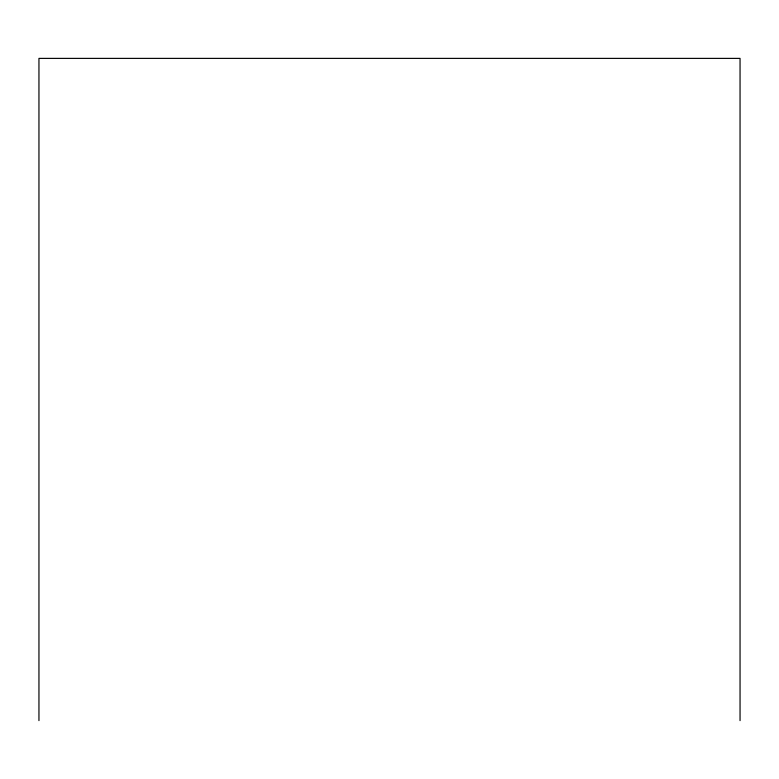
<?xml version="1.0" encoding="UTF-8"?>
<svg xmlns="http://www.w3.org/2000/svg" width="779" height="779" viewBox="0 0 779 779"><rect width="100%" height="100%" fill="white"/><g stroke="black" fill="none" stroke-linecap="round" stroke-linejoin="round"><path stroke-width="1.17" d="M740.05 720.614L740.05 58.386L38.95 58.386L38.95 720.614"/></g></svg>
